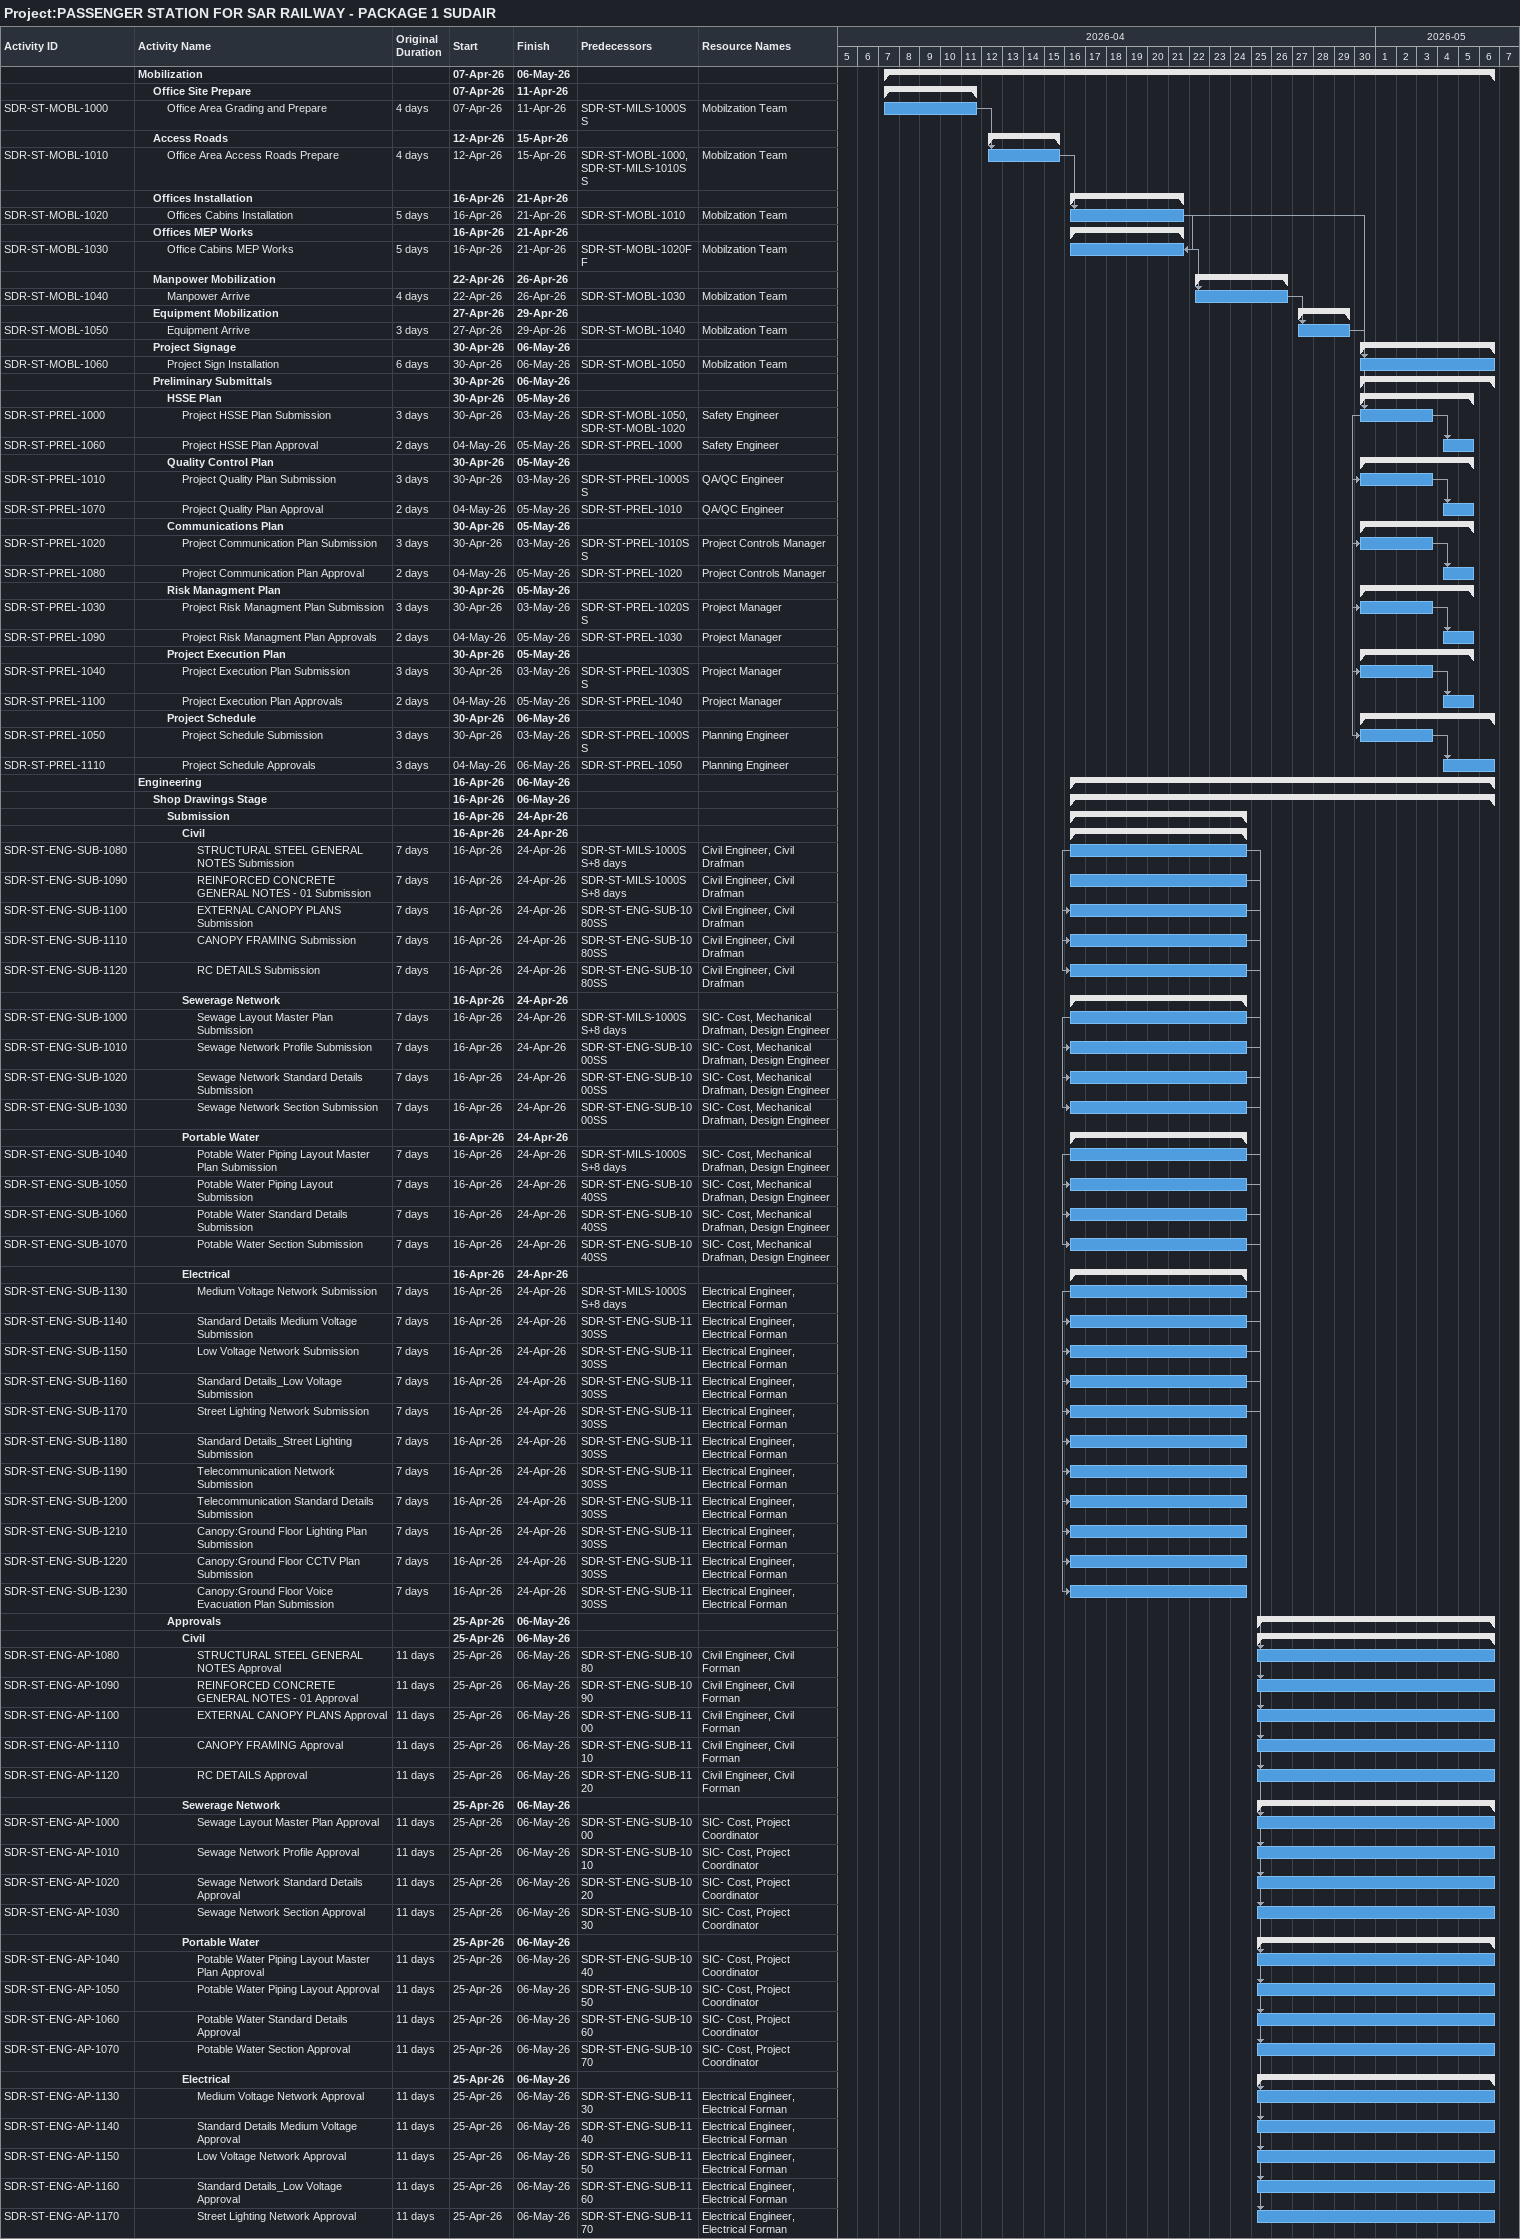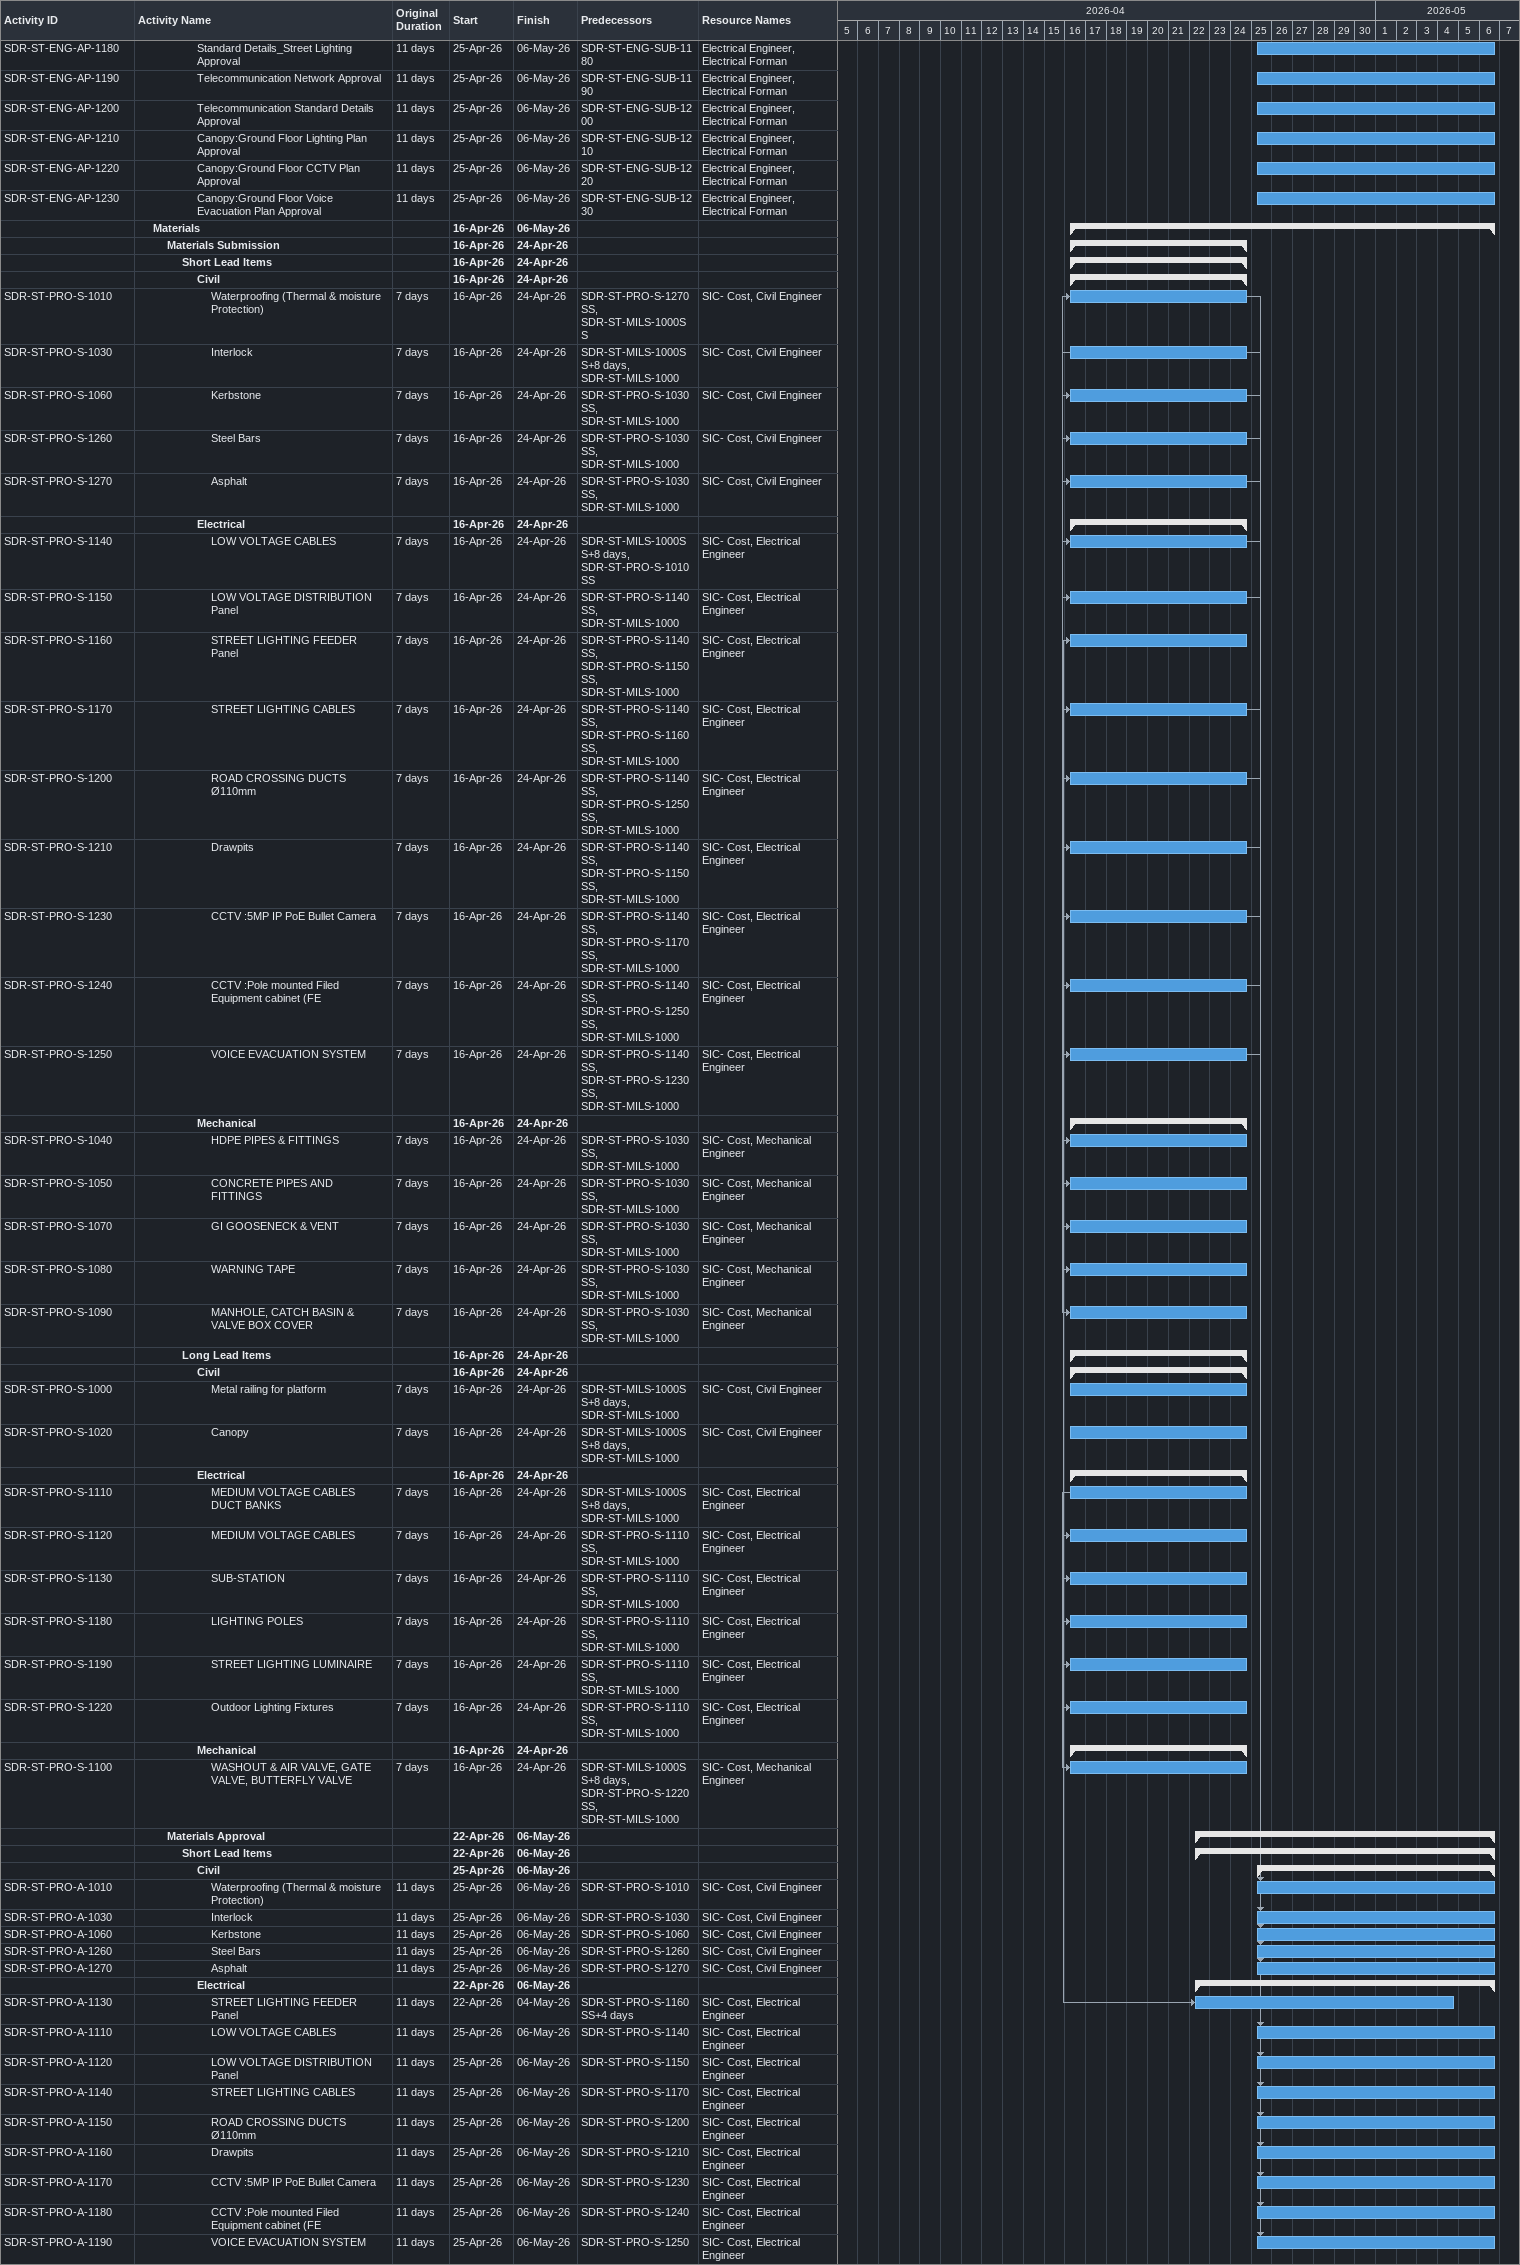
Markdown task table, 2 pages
Project:PASSENGER STATION FOR SAR RAILWAY - PACKAGE 1 SUDAIR

| ID | Level | Task | Original duration | Start | Finish | Predecessors | Resources |
|---|---|---|---|---|---|---|---|
|  | 1 | **Mobilization** |  | 2026-04-07 | 2026-05-06 |  |  |
|  | 2 | **Office Site Prepare** |  | 2026-04-07 | 2026-04-11 |  |  |
| SDR-ST-MOBL-1000 | 3 | Office Area Grading and Prepare | 4d | 2026-04-07 | 2026-04-11 | SDR-ST-MILS-1000SS | Mobilzation Team |
|  | 2 | **Access Roads** |  | 2026-04-12 | 2026-04-15 |  |  |
| SDR-ST-MOBL-1010 | 3 | Office Area Access Roads Prepare | 4d | 2026-04-12 | 2026-04-15 | SDR-ST-MOBL-1000, SDR-ST-MILS-1010SS | Mobilzation Team |
|  | 2 | **Offices Installation** |  | 2026-04-16 | 2026-04-21 |  |  |
| SDR-ST-MOBL-1020 | 3 | Offices Cabins Installation | 5d | 2026-04-16 | 2026-04-21 | SDR-ST-MOBL-1010 | Mobilzation Team |
|  | 2 | **Offices MEP Works** |  | 2026-04-16 | 2026-04-21 |  |  |
| SDR-ST-MOBL-1030 | 3 | Office Cabins MEP Works | 5d | 2026-04-16 | 2026-04-21 | SDR-ST-MOBL-1020FF | Mobilzation Team |
|  | 2 | **Manpower Mobilization** |  | 2026-04-22 | 2026-04-26 |  |  |
| SDR-ST-MOBL-1040 | 3 | Manpower Arrive | 4d | 2026-04-22 | 2026-04-26 | SDR-ST-MOBL-1030 | Mobilzation Team |
|  | 2 | **Equipment Mobilization** |  | 2026-04-27 | 2026-04-29 |  |  |
| SDR-ST-MOBL-1050 | 3 | Equipment Arrive | 3d | 2026-04-27 | 2026-04-29 | SDR-ST-MOBL-1040 | Mobilzation Team |
|  | 2 | **Project Signage** |  | 2026-04-30 | 2026-05-06 |  |  |
| SDR-ST-MOBL-1060 | 3 | Project Sign Installation | 6d | 2026-04-30 | 2026-05-06 | SDR-ST-MOBL-1050 | Mobilzation Team |
|  | 2 | **Preliminary Submittals** |  | 2026-04-30 | 2026-05-06 |  |  |
|  | 3 | **HSSE Plan** |  | 2026-04-30 | 2026-05-05 |  |  |
| SDR-ST-PREL-1000 | 4 | Project HSSE Plan Submission | 3d | 2026-04-30 | 2026-05-03 | SDR-ST-MOBL-1050, SDR-ST-MOBL-1020 | Safety Engineer |
| SDR-ST-PREL-1060 | 4 | Project HSSE Plan Approval | 2d | 2026-05-04 | 2026-05-05 | SDR-ST-PREL-1000 | Safety Engineer |
|  | 3 | **Quality Control Plan** |  | 2026-04-30 | 2026-05-05 |  |  |
| SDR-ST-PREL-1010 | 4 | Project Quality Plan Submission | 3d | 2026-04-30 | 2026-05-03 | SDR-ST-PREL-1000SS | QA/QC Engineer |
| SDR-ST-PREL-1070 | 4 | Project Quality Plan Approval | 2d | 2026-05-04 | 2026-05-05 | SDR-ST-PREL-1010 | QA/QC Engineer |
|  | 3 | **Communications Plan** |  | 2026-04-30 | 2026-05-05 |  |  |
| SDR-ST-PREL-1020 | 4 | Project Communication Plan Submission | 3d | 2026-04-30 | 2026-05-03 | SDR-ST-PREL-1010SS | Project Controls Manager |
| SDR-ST-PREL-1080 | 4 | Project Communication Plan Approval | 2d | 2026-05-04 | 2026-05-05 | SDR-ST-PREL-1020 | Project Controls Manager |
|  | 3 | **Risk Managment Plan** |  | 2026-04-30 | 2026-05-05 |  |  |
| SDR-ST-PREL-1030 | 4 | Project Risk Managment Plan Submission | 3d | 2026-04-30 | 2026-05-03 | SDR-ST-PREL-1020SS | Project Manager |
| SDR-ST-PREL-1090 | 4 | Project Risk Managment Plan Approvals | 2d | 2026-05-04 | 2026-05-05 | SDR-ST-PREL-1030 | Project Manager |
|  | 3 | **Project Execution Plan** |  | 2026-04-30 | 2026-05-05 |  |  |
| SDR-ST-PREL-1040 | 4 | Project Execution Plan Submission | 3d | 2026-04-30 | 2026-05-03 | SDR-ST-PREL-1030SS | Project Manager |
| SDR-ST-PREL-1100 | 4 | Project Execution Plan Approvals | 2d | 2026-05-04 | 2026-05-05 | SDR-ST-PREL-1040 | Project Manager |
|  | 3 | **Project Schedule** |  | 2026-04-30 | 2026-05-06 |  |  |
| SDR-ST-PREL-1050 | 4 | Project Schedule Submission | 3d | 2026-04-30 | 2026-05-03 | SDR-ST-PREL-1000SS | Planning Engineer |
| SDR-ST-PREL-1110 | 4 | Project Schedule Approvals | 3d | 2026-05-04 | 2026-05-06 | SDR-ST-PREL-1050 | Planning Engineer |
|  | 1 | **Engineering** |  | 2026-04-16 | 2026-05-06 |  |  |
|  | 2 | **Shop Drawings Stage** |  | 2026-04-16 | 2026-05-06 |  |  |
|  | 3 | **Submission** |  | 2026-04-16 | 2026-04-24 |  |  |
|  | 4 | **Civil** |  | 2026-04-16 | 2026-04-24 |  |  |
| SDR-ST-ENG-SUB-1080 | 5 | STRUCTURAL STEEL GENERAL NOTES Submission | 7d | 2026-04-16 | 2026-04-24 | SDR-ST-MILS-1000SS+8d | Civil Engineer, Civil Drafman |
| SDR-ST-ENG-SUB-1090 | 5 | REINFORCED CONCRETE GENERAL NOTES - 01 Submission | 7d | 2026-04-16 | 2026-04-24 | SDR-ST-MILS-1000SS+8d | Civil Engineer, Civil Drafman |
| SDR-ST-ENG-SUB-1100 | 5 | EXTERNAL CANOPY PLANS Submission | 7d | 2026-04-16 | 2026-04-24 | SDR-ST-ENG-SUB-1080SS | Civil Engineer, Civil Drafman |
| SDR-ST-ENG-SUB-1110 | 5 | CANOPY FRAMING Submission | 7d | 2026-04-16 | 2026-04-24 | SDR-ST-ENG-SUB-1080SS | Civil Engineer, Civil Drafman |
| SDR-ST-ENG-SUB-1120 | 5 | RC DETAILS Submission | 7d | 2026-04-16 | 2026-04-24 | SDR-ST-ENG-SUB-1080SS | Civil Engineer, Civil Drafman |
|  | 4 | **Sewerage Network** |  | 2026-04-16 | 2026-04-24 |  |  |
| SDR-ST-ENG-SUB-1000 | 5 | Sewage Layout Master Plan Submission | 7d | 2026-04-16 | 2026-04-24 | SDR-ST-MILS-1000SS+8d | SIC- Cost, Mechanical Drafman, Design Engineer |
| SDR-ST-ENG-SUB-1010 | 5 | Sewage Network Profile Submission | 7d | 2026-04-16 | 2026-04-24 | SDR-ST-ENG-SUB-1000SS | SIC- Cost, Mechanical Drafman, Design Engineer |
| SDR-ST-ENG-SUB-1020 | 5 | Sewage Network Standard Details Submission | 7d | 2026-04-16 | 2026-04-24 | SDR-ST-ENG-SUB-1000SS | SIC- Cost, Mechanical Drafman, Design Engineer |
| SDR-ST-ENG-SUB-1030 | 5 | Sewage Network Section Submission | 7d | 2026-04-16 | 2026-04-24 | SDR-ST-ENG-SUB-1000SS | SIC- Cost, Mechanical Drafman, Design Engineer |
|  | 4 | **Portable Water** |  | 2026-04-16 | 2026-04-24 |  |  |
| SDR-ST-ENG-SUB-1040 | 5 | Potable Water Piping Layout Master Plan Submission | 7d | 2026-04-16 | 2026-04-24 | SDR-ST-MILS-1000SS+8d | SIC- Cost, Mechanical Drafman, Design Engineer |
| SDR-ST-ENG-SUB-1050 | 5 | Potable Water Piping Layout Submission | 7d | 2026-04-16 | 2026-04-24 | SDR-ST-ENG-SUB-1040SS | SIC- Cost, Mechanical Drafman, Design Engineer |
| SDR-ST-ENG-SUB-1060 | 5 | Potable Water Standard Details Submission | 7d | 2026-04-16 | 2026-04-24 | SDR-ST-ENG-SUB-1040SS | SIC- Cost, Mechanical Drafman, Design Engineer |
| SDR-ST-ENG-SUB-1070 | 5 | Potable Water Section Submission | 7d | 2026-04-16 | 2026-04-24 | SDR-ST-ENG-SUB-1040SS | SIC- Cost, Mechanical Drafman, Design Engineer |
|  | 4 | **Electrical** |  | 2026-04-16 | 2026-04-24 |  |  |
| SDR-ST-ENG-SUB-1130 | 5 | Medium Voltage Network Submission | 7d | 2026-04-16 | 2026-04-24 | SDR-ST-MILS-1000SS+8d | Electrical Engineer, Electrical Forman |
| SDR-ST-ENG-SUB-1140 | 5 | Standard Details Medium Voltage Submission | 7d | 2026-04-16 | 2026-04-24 | SDR-ST-ENG-SUB-1130SS | Electrical Engineer, Electrical Forman |
| SDR-ST-ENG-SUB-1150 | 5 | Low Voltage Network Submission | 7d | 2026-04-16 | 2026-04-24 | SDR-ST-ENG-SUB-1130SS | Electrical Engineer, Electrical Forman |
| SDR-ST-ENG-SUB-1160 | 5 | Standard Details_Low Voltage Submission | 7d | 2026-04-16 | 2026-04-24 | SDR-ST-ENG-SUB-1130SS | Electrical Engineer, Electrical Forman |
| SDR-ST-ENG-SUB-1170 | 5 | Street Lighting Network Submission | 7d | 2026-04-16 | 2026-04-24 | SDR-ST-ENG-SUB-1130SS | Electrical Engineer, Electrical Forman |
| SDR-ST-ENG-SUB-1180 | 5 | Standard Details_Street Lighting Submission | 7d | 2026-04-16 | 2026-04-24 | SDR-ST-ENG-SUB-1130SS | Electrical Engineer, Electrical Forman |
| SDR-ST-ENG-SUB-1190 | 5 | Telecommunication Network Submission | 7d | 2026-04-16 | 2026-04-24 | SDR-ST-ENG-SUB-1130SS | Electrical Engineer, Electrical Forman |
| SDR-ST-ENG-SUB-1200 | 5 | Telecommunication Standard Details Submission | 7d | 2026-04-16 | 2026-04-24 | SDR-ST-ENG-SUB-1130SS | Electrical Engineer, Electrical Forman |
| SDR-ST-ENG-SUB-1210 | 5 | Canopy:Ground Floor Lighting Plan Submission | 7d | 2026-04-16 | 2026-04-24 | SDR-ST-ENG-SUB-1130SS | Electrical Engineer, Electrical Forman |
| SDR-ST-ENG-SUB-1220 | 5 | Canopy:Ground Floor CCTV Plan Submission | 7d | 2026-04-16 | 2026-04-24 | SDR-ST-ENG-SUB-1130SS | Electrical Engineer, Electrical Forman |
| SDR-ST-ENG-SUB-1230 | 5 | Canopy:Ground Floor Voice Evacuation Plan Submission | 7d | 2026-04-16 | 2026-04-24 | SDR-ST-ENG-SUB-1130SS | Electrical Engineer, Electrical Forman |
|  | 3 | **Approvals** |  | 2026-04-25 | 2026-05-06 |  |  |
|  | 4 | **Civil** |  | 2026-04-25 | 2026-05-06 |  |  |
| SDR-ST-ENG-AP-1080 | 5 | STRUCTURAL STEEL GENERAL NOTES Approval | 11d | 2026-04-25 | 2026-05-06 | SDR-ST-ENG-SUB-1080 | Civil Engineer, Civil Forman |
| SDR-ST-ENG-AP-1090 | 5 | REINFORCED CONCRETE GENERAL NOTES - 01 Approval | 11d | 2026-04-25 | 2026-05-06 | SDR-ST-ENG-SUB-1090 | Civil Engineer, Civil Forman |
| SDR-ST-ENG-AP-1100 | 5 | EXTERNAL CANOPY PLANS Approval | 11d | 2026-04-25 | 2026-05-06 | SDR-ST-ENG-SUB-1100 | Civil Engineer, Civil Forman |
| SDR-ST-ENG-AP-1110 | 5 | CANOPY FRAMING Approval | 11d | 2026-04-25 | 2026-05-06 | SDR-ST-ENG-SUB-1110 | Civil Engineer, Civil Forman |
| SDR-ST-ENG-AP-1120 | 5 | RC DETAILS Approval | 11d | 2026-04-25 | 2026-05-06 | SDR-ST-ENG-SUB-1120 | Civil Engineer, Civil Forman |
|  | 4 | **Sewerage Network** |  | 2026-04-25 | 2026-05-06 |  |  |
| SDR-ST-ENG-AP-1000 | 5 | Sewage Layout Master Plan Approval | 11d | 2026-04-25 | 2026-05-06 | SDR-ST-ENG-SUB-1000 | SIC- Cost, Project Coordinator |
| SDR-ST-ENG-AP-1010 | 5 | Sewage Network Profile Approval | 11d | 2026-04-25 | 2026-05-06 | SDR-ST-ENG-SUB-1010 | SIC- Cost, Project Coordinator |
| SDR-ST-ENG-AP-1020 | 5 | Sewage Network Standard Details Approval | 11d | 2026-04-25 | 2026-05-06 | SDR-ST-ENG-SUB-1020 | SIC- Cost, Project Coordinator |
| SDR-ST-ENG-AP-1030 | 5 | Sewage Network Section Approval | 11d | 2026-04-25 | 2026-05-06 | SDR-ST-ENG-SUB-1030 | SIC- Cost, Project Coordinator |
|  | 4 | **Portable Water** |  | 2026-04-25 | 2026-05-06 |  |  |
| SDR-ST-ENG-AP-1040 | 5 | Potable Water Piping Layout Master Plan Approval | 11d | 2026-04-25 | 2026-05-06 | SDR-ST-ENG-SUB-1040 | SIC- Cost, Project Coordinator |
| SDR-ST-ENG-AP-1050 | 5 | Potable Water Piping Layout Approval | 11d | 2026-04-25 | 2026-05-06 | SDR-ST-ENG-SUB-1050 | SIC- Cost, Project Coordinator |
| SDR-ST-ENG-AP-1060 | 5 | Potable Water Standard Details Approval | 11d | 2026-04-25 | 2026-05-06 | SDR-ST-ENG-SUB-1060 | SIC- Cost, Project Coordinator |
| SDR-ST-ENG-AP-1070 | 5 | Potable Water Section Approval | 11d | 2026-04-25 | 2026-05-06 | SDR-ST-ENG-SUB-1070 | SIC- Cost, Project Coordinator |
|  | 4 | **Electrical** |  | 2026-04-25 | 2026-05-06 |  |  |
| SDR-ST-ENG-AP-1130 | 5 | Medium Voltage Network Approval | 11d | 2026-04-25 | 2026-05-06 | SDR-ST-ENG-SUB-1130 | Electrical Engineer, Electrical Forman |
| SDR-ST-ENG-AP-1140 | 5 | Standard Details Medium Voltage Approval | 11d | 2026-04-25 | 2026-05-06 | SDR-ST-ENG-SUB-1140 | Electrical Engineer, Electrical Forman |
| SDR-ST-ENG-AP-1150 | 5 | Low Voltage Network Approval | 11d | 2026-04-25 | 2026-05-06 | SDR-ST-ENG-SUB-1150 | Electrical Engineer, Electrical Forman |
| SDR-ST-ENG-AP-1160 | 5 | Standard Details_Low Voltage Approval | 11d | 2026-04-25 | 2026-05-06 | SDR-ST-ENG-SUB-1160 | Electrical Engineer, Electrical Forman |
| SDR-ST-ENG-AP-1170 | 5 | Street Lighting Network Approval | 11d | 2026-04-25 | 2026-05-06 | SDR-ST-ENG-SUB-1170 | Electrical Engineer, Electrical Forman |
| SDR-ST-ENG-AP-1180 | 5 | Standard Details_Street Lighting Approval | 11d | 2026-04-25 | 2026-05-06 | SDR-ST-ENG-SUB-1180 | Electrical Engineer, Electrical Forman |
| SDR-ST-ENG-AP-1190 | 5 | Telecommunication Network Approval | 11d | 2026-04-25 | 2026-05-06 | SDR-ST-ENG-SUB-1190 | Electrical Engineer, Electrical Forman |
| SDR-ST-ENG-AP-1200 | 5 | Telecommunication Standard Details Approval | 11d | 2026-04-25 | 2026-05-06 | SDR-ST-ENG-SUB-1200 | Electrical Engineer, Electrical Forman |
| SDR-ST-ENG-AP-1210 | 5 | Canopy:Ground Floor Lighting Plan Approval | 11d | 2026-04-25 | 2026-05-06 | SDR-ST-ENG-SUB-1210 | Electrical Engineer, Electrical Forman |
| SDR-ST-ENG-AP-1220 | 5 | Canopy:Ground Floor CCTV Plan Approval | 11d | 2026-04-25 | 2026-05-06 | SDR-ST-ENG-SUB-1220 | Electrical Engineer, Electrical Forman |
| SDR-ST-ENG-AP-1230 | 5 | Canopy:Ground Floor Voice Evacuation Plan Approval | 11d | 2026-04-25 | 2026-05-06 | SDR-ST-ENG-SUB-1230 | Electrical Engineer, Electrical Forman |
|  | 2 | **Materials** |  | 2026-04-16 | 2026-05-06 |  |  |
|  | 3 | **Materials Submission** |  | 2026-04-16 | 2026-04-24 |  |  |
|  | 4 | **Short Lead Items** |  | 2026-04-16 | 2026-04-24 |  |  |
|  | 5 | **Civil** |  | 2026-04-16 | 2026-04-24 |  |  |
| SDR-ST-PRO-S-1010 | 6 | Waterproofing (Thermal & moisture Protection) | 7d | 2026-04-16 | 2026-04-24 | SDR-ST-PRO-S-1270SS, SDR-ST-MILS-1000SS | SIC- Cost, Civil Engineer |
| SDR-ST-PRO-S-1030 | 6 | Interlock | 7d | 2026-04-16 | 2026-04-24 | SDR-ST-MILS-1000SS+8d, SDR-ST-MILS-1000 | SIC- Cost, Civil Engineer |
| SDR-ST-PRO-S-1060 | 6 | Kerbstone | 7d | 2026-04-16 | 2026-04-24 | SDR-ST-PRO-S-1030SS, SDR-ST-MILS-1000 | SIC- Cost, Civil Engineer |
| SDR-ST-PRO-S-1260 | 6 | Steel Bars | 7d | 2026-04-16 | 2026-04-24 | SDR-ST-PRO-S-1030SS, SDR-ST-MILS-1000 | SIC- Cost, Civil Engineer |
| SDR-ST-PRO-S-1270 | 6 | Asphalt | 7d | 2026-04-16 | 2026-04-24 | SDR-ST-PRO-S-1030SS, SDR-ST-MILS-1000 | SIC- Cost, Civil Engineer |
|  | 5 | **Electrical** |  | 2026-04-16 | 2026-04-24 |  |  |
| SDR-ST-PRO-S-1140 | 6 | LOW VOLTAGE CABLES | 7d | 2026-04-16 | 2026-04-24 | SDR-ST-MILS-1000SS+8d, SDR-ST-PRO-S-1010SS | SIC- Cost, Electrical Engineer |
| SDR-ST-PRO-S-1150 | 6 | LOW VOLTAGE DISTRIBUTION Panel | 7d | 2026-04-16 | 2026-04-24 | SDR-ST-PRO-S-1140SS, SDR-ST-MILS-1000 | SIC- Cost, Electrical Engineer |
| SDR-ST-PRO-S-1160 | 6 | STREET LIGHTING FEEDER Panel | 7d | 2026-04-16 | 2026-04-24 | SDR-ST-PRO-S-1140SS, SDR-ST-PRO-S-1150SS, SDR-ST-MILS-1000 | SIC- Cost, Electrical Engineer |
| SDR-ST-PRO-S-1170 | 6 | STREET LIGHTING CABLES | 7d | 2026-04-16 | 2026-04-24 | SDR-ST-PRO-S-1140SS, SDR-ST-PRO-S-1160SS, SDR-ST-MILS-1000 | SIC- Cost, Electrical Engineer |
| SDR-ST-PRO-S-1200 | 6 | ROAD CROSSING DUCTS Ø110mm | 7d | 2026-04-16 | 2026-04-24 | SDR-ST-PRO-S-1140SS, SDR-ST-PRO-S-1250SS, SDR-ST-MILS-1000 | SIC- Cost, Electrical Engineer |
| SDR-ST-PRO-S-1210 | 6 | Drawpits | 7d | 2026-04-16 | 2026-04-24 | SDR-ST-PRO-S-1140SS, SDR-ST-PRO-S-1150SS, SDR-ST-MILS-1000 | SIC- Cost, Electrical Engineer |
| SDR-ST-PRO-S-1230 | 6 | CCTV :5MP IP PoE Bullet Camera | 7d | 2026-04-16 | 2026-04-24 | SDR-ST-PRO-S-1140SS, SDR-ST-PRO-S-1170SS, SDR-ST-MILS-1000 | SIC- Cost, Electrical Engineer |
| SDR-ST-PRO-S-1240 | 6 | CCTV :Pole mounted Filed Equipment cabinet (FE | 7d | 2026-04-16 | 2026-04-24 | SDR-ST-PRO-S-1140SS, SDR-ST-PRO-S-1250SS, SDR-ST-MILS-1000 | SIC- Cost, Electrical Engineer |
| SDR-ST-PRO-S-1250 | 6 | VOICE EVACUATION SYSTEM | 7d | 2026-04-16 | 2026-04-24 | SDR-ST-PRO-S-1140SS, SDR-ST-PRO-S-1230SS, SDR-ST-MILS-1000 | SIC- Cost, Electrical Engineer |
|  | 5 | **Mechanical** |  | 2026-04-16 | 2026-04-24 |  |  |
| SDR-ST-PRO-S-1040 | 6 | HDPE PIPES & FITTINGS | 7d | 2026-04-16 | 2026-04-24 | SDR-ST-PRO-S-1030SS, SDR-ST-MILS-1000 | SIC- Cost, Mechanical Engineer |
| SDR-ST-PRO-S-1050 | 6 | CONCRETE PIPES AND FITTINGS | 7d | 2026-04-16 | 2026-04-24 | SDR-ST-PRO-S-1030SS, SDR-ST-MILS-1000 | SIC- Cost, Mechanical Engineer |
| SDR-ST-PRO-S-1070 | 6 | GI GOOSENECK & VENT | 7d | 2026-04-16 | 2026-04-24 | SDR-ST-PRO-S-1030SS, SDR-ST-MILS-1000 | SIC- Cost, Mechanical Engineer |
| SDR-ST-PRO-S-1080 | 6 | WARNING TAPE | 7d | 2026-04-16 | 2026-04-24 | SDR-ST-PRO-S-1030SS, SDR-ST-MILS-1000 | SIC- Cost, Mechanical Engineer |
| SDR-ST-PRO-S-1090 | 6 | MANHOLE, CATCH BASIN & VALVE BOX COVER | 7d | 2026-04-16 | 2026-04-24 | SDR-ST-PRO-S-1030SS, SDR-ST-MILS-1000 | SIC- Cost, Mechanical Engineer |
|  | 4 | **Long Lead Items** |  | 2026-04-16 | 2026-04-24 |  |  |
|  | 5 | **Civil** |  | 2026-04-16 | 2026-04-24 |  |  |
| SDR-ST-PRO-S-1000 | 6 | Metal railing for platform | 7d | 2026-04-16 | 2026-04-24 | SDR-ST-MILS-1000SS+8d, SDR-ST-MILS-1000 | SIC- Cost, Civil Engineer |
| SDR-ST-PRO-S-1020 | 6 | Canopy | 7d | 2026-04-16 | 2026-04-24 | SDR-ST-MILS-1000SS+8d, SDR-ST-MILS-1000 | SIC- Cost, Civil Engineer |
|  | 5 | **Electrical** |  | 2026-04-16 | 2026-04-24 |  |  |
| SDR-ST-PRO-S-1110 | 6 | MEDIUM VOLTAGE CABLES DUCT BANKS | 7d | 2026-04-16 | 2026-04-24 | SDR-ST-MILS-1000SS+8d, SDR-ST-MILS-1000 | SIC- Cost, Electrical Engineer |
| SDR-ST-PRO-S-1120 | 6 | MEDIUM VOLTAGE CABLES | 7d | 2026-04-16 | 2026-04-24 | SDR-ST-PRO-S-1110SS, SDR-ST-MILS-1000 | SIC- Cost, Electrical Engineer |
| SDR-ST-PRO-S-1130 | 6 | SUB-STATION | 7d | 2026-04-16 | 2026-04-24 | SDR-ST-PRO-S-1110SS, SDR-ST-MILS-1000 | SIC- Cost, Electrical Engineer |
| SDR-ST-PRO-S-1180 | 6 | LIGHTING POLES | 7d | 2026-04-16 | 2026-04-24 | SDR-ST-PRO-S-1110SS, SDR-ST-MILS-1000 | SIC- Cost, Electrical Engineer |
| SDR-ST-PRO-S-1190 | 6 | STREET LIGHTING LUMINAIRE | 7d | 2026-04-16 | 2026-04-24 | SDR-ST-PRO-S-1110SS, SDR-ST-MILS-1000 | SIC- Cost, Electrical Engineer |
| SDR-ST-PRO-S-1220 | 6 | Outdoor Lighting Fixtures | 7d | 2026-04-16 | 2026-04-24 | SDR-ST-PRO-S-1110SS, SDR-ST-MILS-1000 | SIC- Cost, Electrical Engineer |
|  | 5 | **Mechanical** |  | 2026-04-16 | 2026-04-24 |  |  |
| SDR-ST-PRO-S-1100 | 6 | WASHOUT & AIR VALVE, GATE VALVE, BUTTERFLY VALVE | 7d | 2026-04-16 | 2026-04-24 | SDR-ST-MILS-1000SS+8d, SDR-ST-PRO-S-1220SS, SDR-ST-MILS-1000 | SIC- Cost, Mechanical Engineer |
|  | 3 | **Materials Approval** |  | 2026-04-22 | 2026-05-06 |  |  |
|  | 4 | **Short Lead Items** |  | 2026-04-22 | 2026-05-06 |  |  |
|  | 5 | **Civil** |  | 2026-04-25 | 2026-05-06 |  |  |
| SDR-ST-PRO-A-1010 | 6 | Waterproofing (Thermal & moisture Protection) | 11d | 2026-04-25 | 2026-05-06 | SDR-ST-PRO-S-1010 | SIC- Cost, Civil Engineer |
| SDR-ST-PRO-A-1030 | 6 | Interlock | 11d | 2026-04-25 | 2026-05-06 | SDR-ST-PRO-S-1030 | SIC- Cost, Civil Engineer |
| SDR-ST-PRO-A-1060 | 6 | Kerbstone | 11d | 2026-04-25 | 2026-05-06 | SDR-ST-PRO-S-1060 | SIC- Cost, Civil Engineer |
| SDR-ST-PRO-A-1260 | 6 | Steel Bars | 11d | 2026-04-25 | 2026-05-06 | SDR-ST-PRO-S-1260 | SIC- Cost, Civil Engineer |
| SDR-ST-PRO-A-1270 | 6 | Asphalt | 11d | 2026-04-25 | 2026-05-06 | SDR-ST-PRO-S-1270 | SIC- Cost, Civil Engineer |
|  | 5 | **Electrical** |  | 2026-04-22 | 2026-05-06 |  |  |
| SDR-ST-PRO-A-1130 | 6 | STREET LIGHTING FEEDER Panel | 11d | 2026-04-22 | 2026-05-04 | SDR-ST-PRO-S-1160SS+4d | SIC- Cost, Electrical Engineer |
| SDR-ST-PRO-A-1110 | 6 | LOW VOLTAGE CABLES | 11d | 2026-04-25 | 2026-05-06 | SDR-ST-PRO-S-1140 | SIC- Cost, Electrical Engineer |
| SDR-ST-PRO-A-1120 | 6 | LOW VOLTAGE DISTRIBUTION Panel | 11d | 2026-04-25 | 2026-05-06 | SDR-ST-PRO-S-1150 | SIC- Cost, Electrical Engineer |
| SDR-ST-PRO-A-1140 | 6 | STREET LIGHTING CABLES | 11d | 2026-04-25 | 2026-05-06 | SDR-ST-PRO-S-1170 | SIC- Cost, Electrical Engineer |
| SDR-ST-PRO-A-1150 | 6 | ROAD CROSSING DUCTS Ø110mm | 11d | 2026-04-25 | 2026-05-06 | SDR-ST-PRO-S-1200 | SIC- Cost, Electrical Engineer |
| SDR-ST-PRO-A-1160 | 6 | Drawpits | 11d | 2026-04-25 | 2026-05-06 | SDR-ST-PRO-S-1210 | SIC- Cost, Electrical Engineer |
| SDR-ST-PRO-A-1170 | 6 | CCTV :5MP IP PoE Bullet Camera | 11d | 2026-04-25 | 2026-05-06 | SDR-ST-PRO-S-1230 | SIC- Cost, Electrical Engineer |
| SDR-ST-PRO-A-1180 | 6 | CCTV :Pole mounted Filed Equipment cabinet (FE | 11d | 2026-04-25 | 2026-05-06 | SDR-ST-PRO-S-1240 | SIC- Cost, Electrical Engineer |
| SDR-ST-PRO-A-1190 | 6 | VOICE EVACUATION SYSTEM | 11d | 2026-04-25 | 2026-05-06 | SDR-ST-PRO-S-1250 | SIC- Cost, Electrical Engineer |
